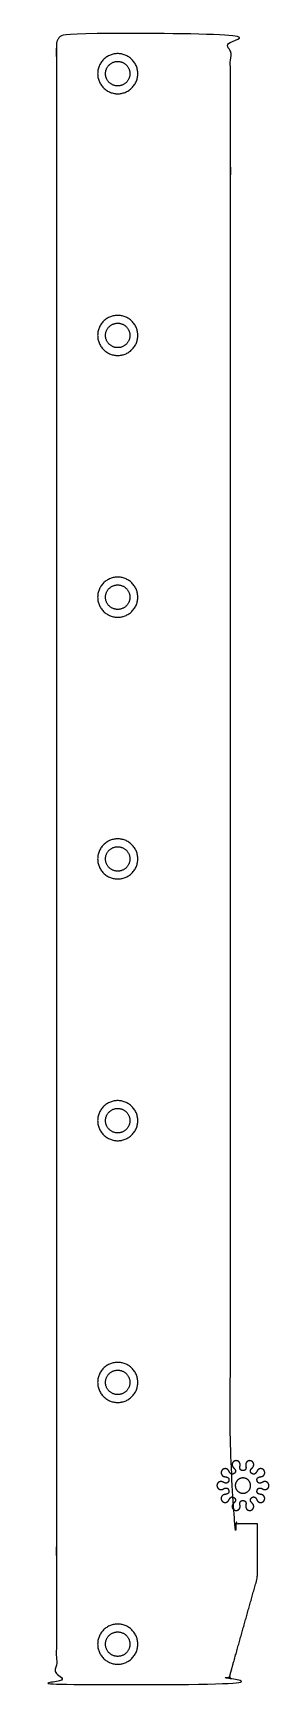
# Model space of a CAD drawing. Header units: millimetres. Extents: x 135 to 565, y 461 to 893.
# Drawn here: x 500 to 561.6, y 460.8 to 893.1 of the extents above; entities that cross this region are included whole.
import ezdxf

# ---------------------------------------------------------------- set-up
doc = ezdxf.new("R2010")
doc.units = ezdxf.units.MM
doc.header["$MEASUREMENT"] = 0
doc.layers.add('Y plates', color=18, linetype='Continuous', true_color=0x000000)

msp = doc.modelspace()

# ---------------------------------------------------------------- linework, layer by layer
at = {"layer": 'Y plates'}
for points, weights, degree, knots in [([(558.65, 503), (558.65, 496.41), (558.65, 489.83), (558.65, 489), (558.43, 488.21), (554.92, 475.7), (551.41, 463.19), (550.8, 461), (548.52, 461), (529.81, 461), (509.05, 461), (506.05, 461), (506.05, 464), (506.05, 677), (506.05, 890), (506.05, 893), (509.05, 893), (529.45, 893), (548.6, 893), (551.6, 893), (551.6, 890), (551.6, 696.5), (551.6, 503), (554.72, 503), (558.65, 503)], [1, 1, 1, 0.990672060734, 1, 1, 1, 0.796866700146, 1, 1, 1, 0.707106781186, 1, 1, 1, 0.707106781186, 1, 1, 1, 0.707106781186, 1, 1, 1, 1, 1], 2, [833.850437, 833.850437, 833.850437, 847.025133, 847.025133, 848.665448, 848.665448, 874.646991, 874.646991, 878.539223, 878.539223, 879.41569, 879.41569, 884.128079, 884.128079, 1310.128079, 1310.128079, 1314.840468, 1314.840468, 1315.699942, 1315.699942, 1320.412331, 1320.412331, 1707.411008, 1707.411008, 1715.262768, 1715.262768, 1715.262768]), ([(527.35, 882.5), (527.35, 877.25), (522.1, 877.25), (516.85, 877.25), (516.85, 882.5), (516.85, 887.75), (522.1, 887.75), (527.35, 887.75), (527.35, 882.5)], [1, 0.707106781187, 1, 0.707106781187, 1, 0.707106781187, 1, 0.707106781187, 1], 2, [-32.986723, -32.986723, -32.986723, -24.740042, -24.740042, -16.493361, -16.493361, -8.246681, -8.246681, 0, 0, 0]), ([(525.3, 882.5), (525.3, 885.7), (522.1, 885.7), (518.9, 885.7), (518.9, 882.5), (518.9, 879.3), (522.1, 879.3), (525.3, 879.3), (525.3, 882.5)], [1, 0.707106781187, 1, 0.707106781187, 1, 0.707106781187, 1, 0.707106781187, 1], 2, [0, 0, 0, 5.026548, 5.026548, 10.053096, 10.053096, 15.079645, 15.079645, 20.106193, 20.106193, 20.106193]), ([(527.35, 814), (527.35, 808.75), (522.1, 808.75), (516.85, 808.75), (516.85, 814), (516.85, 819.25), (522.1, 819.25), (527.35, 819.25), (527.35, 814)], [1, 0.707106781187, 1, 0.707106781187, 1, 0.707106781187, 1, 0.707106781187, 1], 2, [-32.986723, -32.986723, -32.986723, -24.740042, -24.740042, -16.493361, -16.493361, -8.246681, -8.246681, 0, 0, 0]), ([(525.3, 814), (525.3, 817.2), (522.1, 817.2), (518.9, 817.2), (518.9, 814), (518.9, 810.8), (522.1, 810.8), (525.3, 810.8), (525.3, 814)], [1, 0.707106781187, 1, 0.707106781187, 1, 0.707106781187, 1, 0.707106781187, 1], 2, [0, 0, 0, 5.026548, 5.026548, 10.053096, 10.053096, 15.079645, 15.079645, 20.106193, 20.106193, 20.106193]), ([(527.35, 745.5), (527.35, 740.25), (522.1, 740.25), (516.85, 740.25), (516.85, 745.5), (516.85, 750.75), (522.1, 750.75), (527.35, 750.75), (527.35, 745.5)], [1, 0.707106781187, 1, 0.707106781187, 1, 0.707106781187, 1, 0.707106781187, 1], 2, [-32.986723, -32.986723, -32.986723, -24.740042, -24.740042, -16.493361, -16.493361, -8.246681, -8.246681, 0, 0, 0]), ([(525.3, 745.5), (525.3, 748.7), (522.1, 748.7), (518.9, 748.7), (518.9, 745.5), (518.9, 742.3), (522.1, 742.3), (525.3, 742.3), (525.3, 745.5)], [1, 0.707106781187, 1, 0.707106781187, 1, 0.707106781187, 1, 0.707106781187, 1], 2, [0, 0, 0, 5.026548, 5.026548, 10.053096, 10.053096, 15.079645, 15.079645, 20.106193, 20.106193, 20.106193]), ([(527.35, 677), (527.35, 671.75), (522.1, 671.75), (516.85, 671.75), (516.85, 677), (516.85, 682.25), (522.1, 682.25), (527.35, 682.25), (527.35, 677)], [1, 0.707106781187, 1, 0.707106781187, 1, 0.707106781187, 1, 0.707106781187, 1], 2, [-32.986723, -32.986723, -32.986723, -24.740042, -24.740042, -16.493361, -16.493361, -8.246681, -8.246681, 0, 0, 0]), ([(525.3, 677), (525.3, 680.2), (522.1, 680.2), (518.9, 680.2), (518.9, 677), (518.9, 673.8), (522.1, 673.8), (525.3, 673.8), (525.3, 677)], [1, 0.707106781187, 1, 0.707106781187, 1, 0.707106781187, 1, 0.707106781187, 1], 2, [0, 0, 0, 5.026548, 5.026548, 10.053096, 10.053096, 15.079645, 15.079645, 20.106193, 20.106193, 20.106193]), ([(527.35, 608.5), (527.35, 603.25), (522.1, 603.25), (516.85, 603.25), (516.85, 608.5), (516.85, 613.75), (522.1, 613.75), (527.35, 613.75), (527.35, 608.5)], [1, 0.707106781187, 1, 0.707106781187, 1, 0.707106781187, 1, 0.707106781187, 1], 2, [-32.986723, -32.986723, -32.986723, -24.740042, -24.740042, -16.493361, -16.493361, -8.246681, -8.246681, 0, 0, 0]), ([(525.3, 608.5), (525.3, 611.7), (522.1, 611.7), (518.9, 611.7), (518.9, 608.5), (518.9, 605.3), (522.1, 605.3), (525.3, 605.3), (525.3, 608.5)], [1, 0.707106781187, 1, 0.707106781187, 1, 0.707106781187, 1, 0.707106781187, 1], 2, [0, 0, 0, 5.026548, 5.026548, 10.053096, 10.053096, 15.079645, 15.079645, 20.106193, 20.106193, 20.106193]), ([(527.35, 540), (527.35, 534.75), (522.1, 534.75), (516.85, 534.75), (516.85, 540), (516.85, 545.25), (522.1, 545.25), (527.35, 545.25), (527.35, 540)], [1, 0.707106781187, 1, 0.707106781187, 1, 0.707106781187, 1, 0.707106781187, 1], 2, [-32.986723, -32.986723, -32.986723, -24.740042, -24.740042, -16.493361, -16.493361, -8.246681, -8.246681, 0, 0, 0]), ([(525.3, 540), (525.3, 543.2), (522.1, 543.2), (518.9, 543.2), (518.9, 540), (518.9, 536.8), (522.1, 536.8), (525.3, 536.8), (525.3, 540)], [1, 0.707106781187, 1, 0.707106781187, 1, 0.707106781187, 1, 0.707106781187, 1], 2, [0, 0, 0, 5.026548, 5.026548, 10.053096, 10.053096, 15.079645, 15.079645, 20.106193, 20.106193, 20.106193]), ([(549.46, 512.01), (549.27, 511.94), (549.06, 511.92), (548.86, 511.95), (548.67, 512.02), (548.5, 512.14), (548.33, 512.26), (548.2, 512.41), (548.1, 512.6), (548.05, 512.8), (548.05, 513), (548.05, 513.2), (548.1, 513.4), (548.2, 513.59), (548.33, 513.74), (548.5, 513.86), (548.67, 513.98), (548.86, 514.05), (549.06, 514.08), (549.27, 514.06), (549.46, 513.99), (549.74, 513.88), (549.99, 513.68), (550.5, 513.48), (550.77, 513.65), (550.96, 513.89), (551.05, 514), (551.12, 514.13), (551.16, 514.28), (551.18, 514.42), (551.18, 514.57), (551.17, 514.87), (551.05, 515.17), (550.52, 515.31), (550.2, 515.29), (549.91, 515.37), (549.71, 515.43), (549.53, 515.53), (549.38, 515.67), (549.27, 515.85), (549.21, 516.04), (549.14, 516.23), (549.12, 516.44), (549.15, 516.64), (549.23, 516.83), (549.35, 517), (549.47, 517.16), (549.63, 517.3), (549.81, 517.39), (550.01, 517.43), (550.22, 517.43), (550.42, 517.43), (550.62, 517.37), (550.8, 517.27), (550.96, 517.13), (551.07, 516.97), (551.24, 516.72), (551.32, 516.41), (551.62, 515.94), (551.93, 515.92), (552.22, 516.01), (552.36, 516.05), (552.5, 516.11), (552.62, 516.2), (552.72, 516.31), (552.8, 516.43), (552.97, 516.68), (553.05, 516.99), (552.7, 517.41), (552.43, 517.58), (552.25, 517.82), (552.12, 517.98), (552.04, 518.17), (552, 518.37), (552.01, 518.58), (552.07, 518.77), (552.13, 518.97), (552.23, 519.15), (552.38, 519.3), (552.56, 519.4), (552.75, 519.47), (552.94, 519.53), (553.15, 519.55), (553.35, 519.51), (553.54, 519.43), (553.71, 519.31), (553.87, 519.18), (554, 519.02), (554.09, 518.84), (554.13, 518.63), (554.12, 518.43), (554.11, 518.13), (553.99, 517.83), (553.96, 517.28), (554.21, 517.08), (554.49, 516.98), (554.63, 516.93), (554.78, 516.9), (554.92, 516.9), (555.07, 516.93), (555.21, 516.98), (555.49, 517.08), (555.74, 517.28), (555.71, 517.83), (555.59, 518.13), (555.58, 518.43), (555.57, 518.63), (555.61, 518.84), (555.7, 519.02), (555.83, 519.18), (555.99, 519.31), (556.16, 519.43), (556.35, 519.51), (556.55, 519.55), (556.76, 519.53), (556.95, 519.47), (557.14, 519.4), (557.32, 519.3), (557.47, 519.15), (557.57, 518.97), (557.63, 518.77), (557.69, 518.58), (557.7, 518.37), (557.66, 518.17), (557.58, 517.98), (557.45, 517.82), (557.27, 517.58), (557, 517.41), (556.65, 516.99), (556.73, 516.68), (556.9, 516.43), (556.98, 516.31), (557.08, 516.2), (557.2, 516.11), (557.34, 516.05), (557.48, 516.01), (557.77, 515.92), (558.08, 515.94), (558.38, 516.41), (558.46, 516.72), (558.63, 516.97), (558.74, 517.13), (558.9, 517.27), (559.08, 517.37), (559.28, 517.43), (559.48, 517.43), (559.69, 517.43), (559.89, 517.39), (560.07, 517.3), (560.23, 517.16), (560.35, 517), (560.47, 516.83), (560.55, 516.64), (560.58, 516.44), (560.56, 516.23), (560.49, 516.04), (560.43, 515.85), (560.32, 515.67), (560.17, 515.53), (559.99, 515.43), (559.79, 515.37), (559.5, 515.29), (559.18, 515.31), (558.65, 515.17), (558.53, 514.87), (558.52, 514.57), (558.52, 514.42), (558.54, 514.28), (558.58, 514.13), (558.65, 514), (558.74, 513.89), (558.93, 513.65), (559.2, 513.48), (559.71, 513.68), (559.96, 513.88), (560.24, 513.99), (560.43, 514.06), (560.64, 514.08), (560.84, 514.05), (561.03, 513.98), (561.2, 513.86), (561.37, 513.74), (561.5, 513.59), (561.6, 513.4), (561.65, 513.2), (561.65, 513), (561.65, 512.8), (561.6, 512.6), (561.5, 512.41), (561.37, 512.26), (561.2, 512.14), (561.03, 512.02), (560.84, 511.95), (560.64, 511.92), (560.43, 511.94), (560.24, 512.01), (559.96, 512.12), (559.71, 512.32), (559.2, 512.52), (558.93, 512.35), (558.74, 512.11), (558.65, 512), (558.58, 511.87), (558.54, 511.72), (558.52, 511.58), (558.52, 511.43), (558.53, 511.13), (558.65, 510.83), (559.18, 510.69), (559.5, 510.71), (559.79, 510.63), (559.99, 510.57), (560.17, 510.47), (560.32, 510.33), (560.43, 510.15), (560.49, 509.96), (560.56, 509.77), (560.58, 509.56), (560.55, 509.36), (560.47, 509.17), (560.35, 509), (560.23, 508.84), (560.07, 508.7), (559.89, 508.61), (559.69, 508.57), (559.48, 508.57), (559.28, 508.57), (559.08, 508.63), (558.9, 508.73), (558.74, 508.87), (558.63, 509.03), (558.46, 509.28), (558.38, 509.59), (558.08, 510.06), (557.77, 510.08), (557.48, 509.99), (557.34, 509.95), (557.2, 509.89), (557.08, 509.8), (556.98, 509.69), (556.9, 509.57), (556.73, 509.32), (556.65, 509.01), (557, 508.59), (557.27, 508.42), (557.45, 508.18), (557.58, 508.02), (557.66, 507.83), (557.7, 507.63), (557.69, 507.42), (557.63, 507.23), (557.57, 507.03), (557.47, 506.85), (557.32, 506.7), (557.14, 506.6), (556.95, 506.53), (556.76, 506.47), (556.55, 506.45), (556.35, 506.49), (556.16, 506.57), (555.99, 506.69), (555.83, 506.82), (555.7, 506.98), (555.61, 507.16), (555.57, 507.37), (555.58, 507.57), (555.59, 507.87), (555.71, 508.17), (555.74, 508.72), (555.49, 508.92), (555.21, 509.02), (555.07, 509.07), (554.92, 509.1), (554.78, 509.1), (554.63, 509.07), (554.49, 509.02), (554.21, 508.92), (553.96, 508.72), (553.99, 508.17), (554.11, 507.87), (554.12, 507.57), (554.13, 507.37), (554.09, 507.16), (554, 506.98), (553.87, 506.82), (553.71, 506.69), (553.54, 506.57), (553.35, 506.49), (553.15, 506.45), (552.94, 506.47), (552.75, 506.53), (552.56, 506.6), (552.38, 506.7), (552.23, 506.85), (552.13, 507.03), (552.07, 507.23), (552.01, 507.42), (552, 507.63), (552.04, 507.83), (552.12, 508.02), (552.25, 508.18), (552.43, 508.42), (552.7, 508.59), (553.05, 509.01), (552.97, 509.32), (552.8, 509.57), (552.72, 509.69), (552.62, 509.8), (552.5, 509.89), (552.36, 509.95), (552.22, 509.99), (551.93, 510.08), (551.62, 510.06), (551.32, 509.59), (551.24, 509.28), (551.07, 509.03), (550.96, 508.87), (550.8, 508.73), (550.62, 508.63), (550.42, 508.57), (550.22, 508.57), (550.01, 508.57), (549.81, 508.61), (549.63, 508.7), (549.47, 508.84), (549.35, 509), (549.23, 509.17), (549.15, 509.36), (549.12, 509.56), (549.14, 509.77), (549.21, 509.96), (549.27, 510.15), (549.38, 510.33), (549.53, 510.47), (549.71, 510.57), (549.91, 510.63), (550.2, 510.71), (550.52, 510.69), (551.05, 510.83), (551.17, 511.13), (551.18, 511.43), (551.18, 511.58), (551.16, 511.72), (551.12, 511.87), (551.05, 512), (550.96, 512.11), (550.77, 512.35), (550.5, 512.52), (549.99, 512.32), (549.74, 512.12), (549.46, 512.01)], [1, 0.954804333271, 0.932206499907, 0.932206499907, 0.954804333271, 1, 0.954804333271, 0.932206499907, 0.932206499907, 0.954804333271, 1, 0.954804333271, 0.932206499907, 0.932206499907, 0.954804333271, 1, 0.954804333271, 0.932206499907, 0.932206499907, 0.954804333271, 1, 1, 1, 1, 1, 1, 0.975877048314, 0.963815572472, 0.963815572472, 0.975877048314, 1, 1, 1, 1, 1, 1, 0.954804333271, 0.932206499907, 0.932206499907, 0.954804333271, 1, 0.954804333271, 0.932206499907, 0.932206499907, 0.954804333271, 1, 0.954804333271, 0.932206499907, 0.932206499907, 0.954804333271, 1, 0.954804333271, 0.932206499907, 0.932206499907, 0.954804333271, 1, 1, 1, 1, 1, 1, 0.975877048314, 0.963815572472, 0.963815572472, 0.975877048314, 1, 1, 1, 1, 1, 1, 0.954804333271, 0.932206499907, 0.932206499907, 0.954804333271, 1, 0.954804333271, 0.932206499907, 0.932206499907, 0.954804333271, 1, 0.954804333271, 0.932206499907, 0.932206499907, 0.954804333271, 1, 0.954804333271, 0.932206499907, 0.932206499907, 0.954804333271, 1, 1, 1, 1, 1, 1, 0.975877048314, 0.963815572472, 0.963815572472, 0.975877048314, 1, 1, 1, 1, 1, 1, 0.954804333271, 0.932206499907, 0.932206499907, 0.954804333271, 1, 0.954804333271, 0.932206499907, 0.932206499907, 0.954804333271, 1, 0.954804333271, 0.932206499907, 0.932206499907, 0.954804333271, 1, 0.954804333271, 0.932206499907, 0.932206499907, 0.954804333271, 1, 1, 1, 1, 1, 1, 0.975877048314, 0.963815572472, 0.963815572472, 0.975877048314, 1, 1, 1, 1, 1, 1, 0.954804333271, 0.932206499907, 0.932206499907, 0.954804333271, 1, 0.954804333271, 0.932206499907, 0.932206499907, 0.954804333271, 1, 0.954804333271, 0.932206499907, 0.932206499907, 0.954804333271, 1, 0.954804333271, 0.932206499907, 0.932206499907, 0.954804333271, 1, 1, 1, 1, 1, 1, 0.975877048314, 0.963815572472, 0.963815572472, 0.975877048314, 1, 1, 1, 1, 1, 1, 0.954804333271, 0.932206499907, 0.932206499907, 0.954804333271, 1, 0.954804333271, 0.932206499907, 0.932206499907, 0.954804333271, 1, 0.954804333271, 0.932206499907, 0.932206499907, 0.954804333271, 1, 0.954804333271, 0.932206499907, 0.932206499907, 0.954804333271, 1, 1, 1, 1, 1, 1, 0.975877048314, 0.963815572472, 0.963815572472, 0.975877048314, 1, 1, 1, 1, 1, 1, 0.954804333271, 0.932206499907, 0.932206499907, 0.954804333271, 1, 0.954804333271, 0.932206499907, 0.932206499907, 0.954804333271, 1, 0.954804333271, 0.932206499907, 0.932206499907, 0.954804333271, 1, 0.954804333271, 0.932206499907, 0.932206499907, 0.954804333271, 1, 1, 1, 1, 1, 1, 0.975877048314, 0.963815572472, 0.963815572472, 0.975877048314, 1, 1, 1, 1, 1, 1, 0.954804333271, 0.932206499907, 0.932206499907, 0.954804333271, 1, 0.954804333271, 0.932206499907, 0.932206499907, 0.954804333271, 1, 0.954804333271, 0.932206499907, 0.932206499907, 0.954804333271, 1, 0.954804333271, 0.932206499907, 0.932206499907, 0.954804333271, 1, 1, 1, 1, 1, 1, 0.975877048314, 0.963815572472, 0.963815572472, 0.975877048314, 1, 1, 1, 1, 1, 1, 0.954804333271, 0.932206499907, 0.932206499907, 0.954804333271, 1, 0.954804333271, 0.932206499907, 0.932206499907, 0.954804333271, 1, 0.954804333271, 0.932206499907, 0.932206499907, 0.954804333271, 1, 0.954804333271, 0.932206499907, 0.932206499907, 0.954804333271, 1, 1, 1, 1, 1, 1, 0.975877048314, 0.963815572472, 0.963815572472, 0.975877048314, 1, 1, 1, 1, 1, 1, 0.954804333271, 0.932206499907, 0.932206499907, 0.954804333271, 1, 0.954804333271, 0.932206499907, 0.932206499907, 0.954804333271, 1, 0.954804333271, 0.932206499907, 0.932206499907, 0.954804333271, 1, 0.954804333271, 0.932206499907, 0.932206499907, 0.954804333271, 1, 1, 1, 1, 1, 1, 0.975877048314, 0.963815572472, 0.963815572472, 0.975877048314, 1, 1, 1, 1, 1, 1], 5, [2.733038, 2.733038, 2.733038, 2.733038, 2.733038, 2.733038, 3.740966, 3.740966, 3.740966, 3.740966, 3.740966, 4.748894, 4.748894, 4.748894, 4.748894, 4.748894, 5.756821, 5.756821, 5.756821, 5.756821, 5.756821, 6.764749, 6.764749, 6.764749, 6.764749, 6.764749, 7.764749, 7.764749, 7.764749, 7.764749, 7.764749, 8.497787, 8.497787, 8.497787, 8.497787, 8.497787, 9.497787, 9.497787, 9.497787, 9.497787, 9.497787, 10.505715, 10.505715, 10.505715, 10.505715, 10.505715, 11.513642, 11.513642, 11.513642, 11.513642, 11.513642, 12.52157, 12.52157, 12.52157, 12.52157, 12.52157, 13.529498, 13.529498, 13.529498, 13.529498, 13.529498, 14.529498, 14.529498, 14.529498, 14.529498, 14.529498, 15.262536, 15.262536, 15.262536, 15.262536, 15.262536, 16.262536, 16.262536, 16.262536, 16.262536, 16.262536, 17.270464, 17.270464, 17.270464, 17.270464, 17.270464, 18.278391, 18.278391, 18.278391, 18.278391, 18.278391, 19.286319, 19.286319, 19.286319, 19.286319, 19.286319, 20.294247, 20.294247, 20.294247, 20.294247, 20.294247, 21.294247, 21.294247, 21.294247, 21.294247, 21.294247, 22.027285, 22.027285, 22.027285, 22.027285, 22.027285, 23.027285, 23.027285, 23.027285, 23.027285, 23.027285, 24.035213, 24.035213, 24.035213, 24.035213, 24.035213, 25.04314, 25.04314, 25.04314, 25.04314, 25.04314, 26.051068, 26.051068, 26.051068, 26.051068, 26.051068, 27.058995, 27.058995, 27.058995, 27.058995, 27.058995, 28.058995, 28.058995, 28.058995, 28.058995, 28.058995, 28.792034, 28.792034, 28.792034, 28.792034, 28.792034, 29.792034, 29.792034, 29.792034, 29.792034, 29.792034, 30.799961, 30.799961, 30.799961, 30.799961, 30.799961, 31.807889, 31.807889, 31.807889, 31.807889, 31.807889, 32.815817, 32.815817, 32.815817, 32.815817, 32.815817, 33.823744, 33.823744, 33.823744, 33.823744, 33.823744, 34.823744, 34.823744, 34.823744, 34.823744, 34.823744, 35.556783, 35.556783, 35.556783, 35.556783, 35.556783, 36.556783, 36.556783, 36.556783, 36.556783, 36.556783, 37.56471, 37.56471, 37.56471, 37.56471, 37.56471, 38.572638, 38.572638, 38.572638, 38.572638, 38.572638, 39.580566, 39.580566, 39.580566, 39.580566, 39.580566, 40.588493, 40.588493, 40.588493, 40.588493, 40.588493, 41.588493, 41.588493, 41.588493, 41.588493, 41.588493, 42.321531, 42.321531, 42.321531, 42.321531, 42.321531, 43.321531, 43.321531, 43.321531, 43.321531, 43.321531, 44.329459, 44.329459, 44.329459, 44.329459, 44.329459, 45.337387, 45.337387, 45.337387, 45.337387, 45.337387, 46.345314, 46.345314, 46.345314, 46.345314, 46.345314, 47.353242, 47.353242, 47.353242, 47.353242, 47.353242, 48.353242, 48.353242, 48.353242, 48.353242, 48.353242, 49.08628, 49.08628, 49.08628, 49.08628, 49.08628, 50.08628, 50.08628, 50.08628, 50.08628, 50.08628, 51.094208, 51.094208, 51.094208, 51.094208, 51.094208, 52.102136, 52.102136, 52.102136, 52.102136, 52.102136, 53.110063, 53.110063, 53.110063, 53.110063, 53.110063, 54.117991, 54.117991, 54.117991, 54.117991, 54.117991, 55.117991, 55.117991, 55.117991, 55.117991, 55.117991, 55.851029, 55.851029, 55.851029, 55.851029, 55.851029, 56.851029, 56.851029, 56.851029, 56.851029, 56.851029, 57.858957, 57.858957, 57.858957, 57.858957, 57.858957, 58.866884, 58.866884, 58.866884, 58.866884, 58.866884, 59.874812, 59.874812, 59.874812, 59.874812, 59.874812, 60.88274, 60.88274, 60.88274, 60.88274, 60.88274, 61.88274, 61.88274, 61.88274, 61.88274, 61.88274, 62.615778, 62.615778, 62.615778, 62.615778, 62.615778, 63.615778, 63.615778, 63.615778, 63.615778, 63.615778, 64.623706, 64.623706, 64.623706, 64.623706, 64.623706, 65.631633, 65.631633, 65.631633, 65.631633, 65.631633, 66.639561, 66.639561, 66.639561, 66.639561, 66.639561, 67.647489, 67.647489, 67.647489, 67.647489, 67.647489, 68.647489, 68.647489, 68.647489, 68.647489, 68.647489, 69.380527, 69.380527, 69.380527, 69.380527, 69.380527, 70.380527, 70.380527, 70.380527, 70.380527, 70.380527, 70.380527]), ([(554.85, 515), (556.85, 515), (556.85, 513), (556.85, 511), (554.85, 511), (552.85, 511), (552.85, 513), (552.85, 515), (554.85, 515)], [1, 0.707106781187, 1, 0.707106781187, 1, 0.707106781187, 1, 0.707106781187, 1], 2, [0, 0, 0, 3.141593, 3.141593, 6.283185, 6.283185, 9.424778, 9.424778, 12.566371, 12.566371, 12.566371]), ([(527.35, 471.5), (527.35, 466.25), (522.1, 466.25), (516.85, 466.25), (516.85, 471.5), (516.85, 476.75), (522.1, 476.75), (527.35, 476.75), (527.35, 471.5)], [1, 0.707106781187, 1, 0.707106781187, 1, 0.707106781187, 1, 0.707106781187, 1], 2, [-32.986723, -32.986723, -32.986723, -24.740042, -24.740042, -16.493361, -16.493361, -8.246681, -8.246681, 0, 0, 0]), ([(525.3, 471.5), (525.3, 474.7), (522.1, 474.7), (518.9, 474.7), (518.9, 471.5), (518.9, 468.3), (522.1, 468.3), (525.3, 468.3), (525.3, 471.5)], [1, 0.707106781187, 1, 0.707106781187, 1, 0.707106781187, 1, 0.707106781187, 1], 2, [0, 0, 0, 5.026548, 5.026548, 10.053096, 10.053096, 15.079645, 15.079645, 20.106193, 20.106193, 20.106193])]:
    msp.add_rational_spline(points, weights, degree=degree, knots=knots, dxfattribs=at)

doc.saveas('drawing.dxf')
